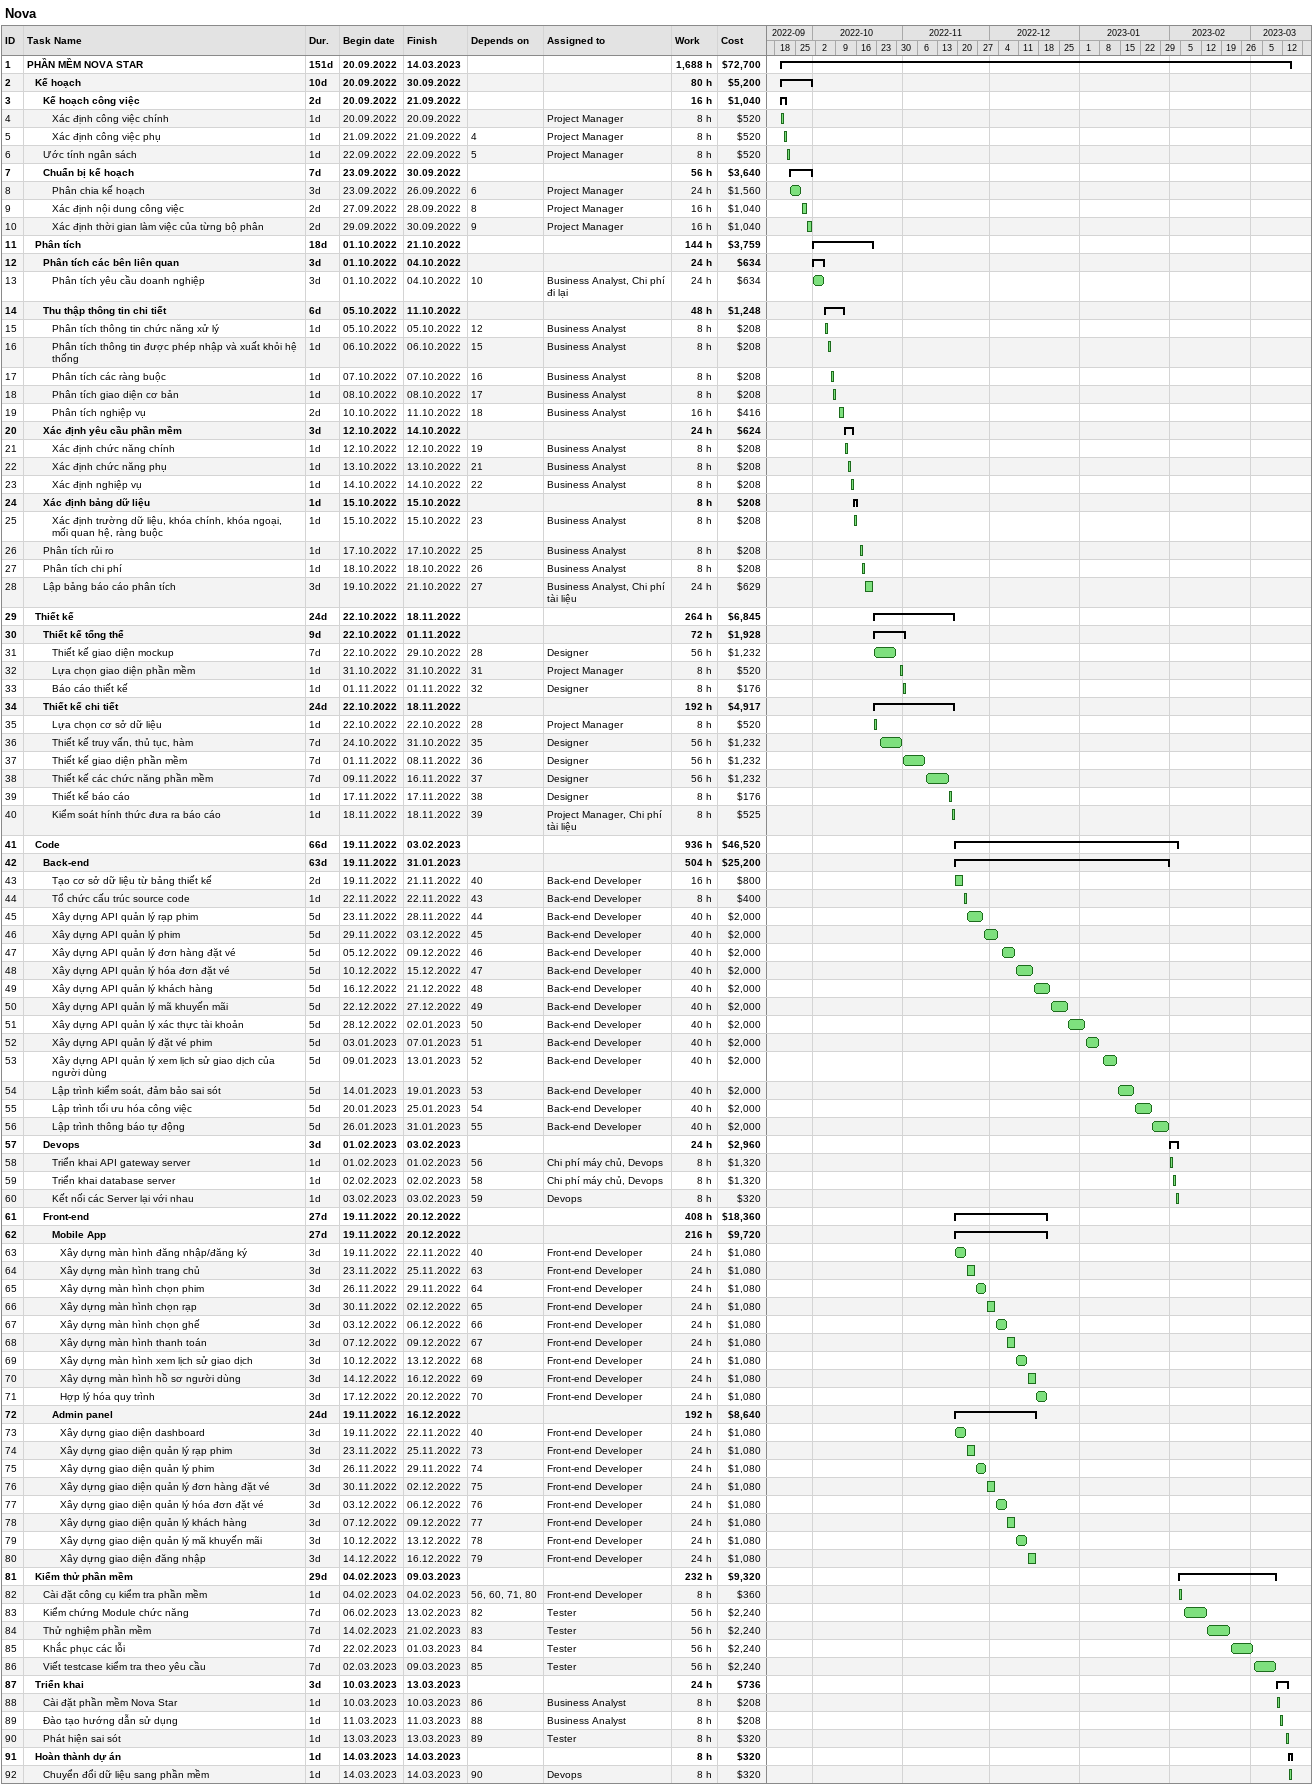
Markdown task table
Nova

| ID | Level | Task | Duration | Start | Finish | Predecessors | Resources | Work (h) | Cost ($) |
|---|---|---|---|---|---|---|---|---|---|
| 1 | 1 | **PHẦN MỀM NOVA STAR** | 151d | 2022-09-20 | 2023-03-14 |  |  | 1688 | 72700 |
| 2 | 2 | **Kế hoạch** | 10d | 2022-09-20 | 2022-09-30 |  |  | 80 | 5200 |
| 3 | 3 | **Kế hoạch công việc** | 2d | 2022-09-20 | 2022-09-21 |  |  | 16 | 1040 |
| 4 | 4 | Xác định công việc chính | 1d | 2022-09-20 | 2022-09-20 |  | Project Manager | 8 | 520 |
| 5 | 4 | Xác định công việc phụ | 1d | 2022-09-21 | 2022-09-21 | 4 | Project Manager | 8 | 520 |
| 6 | 3 | Ước tính ngân sách | 1d | 2022-09-22 | 2022-09-22 | 5 | Project Manager | 8 | 520 |
| 7 | 3 | **Chuẩn bị kế hoạch** | 7d | 2022-09-23 | 2022-09-30 |  |  | 56 | 3640 |
| 8 | 4 | Phân chia kế hoạch | 3d | 2022-09-23 | 2022-09-26 | 6 | Project Manager | 24 | 1560 |
| 9 | 4 | Xác định nội dung công việc | 2d | 2022-09-27 | 2022-09-28 | 8 | Project Manager | 16 | 1040 |
| 10 | 4 | Xác định thời gian làm việc của từng bộ phân | 2d | 2022-09-29 | 2022-09-30 | 9 | Project Manager | 16 | 1040 |
| 11 | 2 | **Phân tích** | 18d | 2022-10-01 | 2022-10-21 |  |  | 144 | 3759 |
| 12 | 3 | **Phân tích các bên liên quan** | 3d | 2022-10-01 | 2022-10-04 |  |  | 24 | 634 |
| 13 | 4 | Phân tích yêu cầu doanh nghiệp | 3d | 2022-10-01 | 2022-10-04 | 10 | Business Analyst, Chi phí đi lại | 24 | 634 |
| 14 | 3 | **Thu thập thông tin chi tiết** | 6d | 2022-10-05 | 2022-10-11 |  |  | 48 | 1248 |
| 15 | 4 | Phân tích thông tin chức năng xử lý | 1d | 2022-10-05 | 2022-10-05 | 12 | Business Analyst | 8 | 208 |
| 16 | 4 | Phân tích thông tin được phép nhập và xuất khỏi hệ thống | 1d | 2022-10-06 | 2022-10-06 | 15 | Business Analyst | 8 | 208 |
| 17 | 4 | Phân tích các ràng buộc | 1d | 2022-10-07 | 2022-10-07 | 16 | Business Analyst | 8 | 208 |
| 18 | 4 | Phân tích giao diện cơ bản | 1d | 2022-10-08 | 2022-10-08 | 17 | Business Analyst | 8 | 208 |
| 19 | 4 | Phân tích nghiệp vụ | 2d | 2022-10-10 | 2022-10-11 | 18 | Business Analyst | 16 | 416 |
| 20 | 3 | **Xác định yêu cầu phần mềm** | 3d | 2022-10-12 | 2022-10-14 |  |  | 24 | 624 |
| 21 | 4 | Xác định chức năng chính | 1d | 2022-10-12 | 2022-10-12 | 19 | Business Analyst | 8 | 208 |
| 22 | 4 | Xác định chức năng phụ | 1d | 2022-10-13 | 2022-10-13 | 21 | Business Analyst | 8 | 208 |
| 23 | 4 | Xác định nghiệp vụ | 1d | 2022-10-14 | 2022-10-14 | 22 | Business Analyst | 8 | 208 |
| 24 | 3 | **Xác định bảng dữ liệu** | 1d | 2022-10-15 | 2022-10-15 |  |  | 8 | 208 |
| 25 | 4 | Xác định trường dữ liệu, khóa chính, khóa ngoại, mối quan hệ, ràng buộc | 1d | 2022-10-15 | 2022-10-15 | 23 | Business Analyst | 8 | 208 |
| 26 | 3 | Phân tích rủi ro | 1d | 2022-10-17 | 2022-10-17 | 25 | Business Analyst | 8 | 208 |
| 27 | 3 | Phân tích chi phí | 1d | 2022-10-18 | 2022-10-18 | 26 | Business Analyst | 8 | 208 |
| 28 | 3 | Lập bảng báo cáo phân tích | 3d | 2022-10-19 | 2022-10-21 | 27 | Business Analyst, Chi phí tài liệu | 24 | 629 |
| 29 | 2 | **Thiết kế** | 24d | 2022-10-22 | 2022-11-18 |  |  | 264 | 6845 |
| 30 | 3 | **Thiết kế tổng thể** | 9d | 2022-10-22 | 2022-11-01 |  |  | 72 | 1928 |
| 31 | 4 | Thiết kế giao diện mockup | 7d | 2022-10-22 | 2022-10-29 | 28 | Designer | 56 | 1232 |
| 32 | 4 | Lựa chọn giao diện phần mềm | 1d | 2022-10-31 | 2022-10-31 | 31 | Project Manager | 8 | 520 |
| 33 | 4 | Báo cáo thiết kế | 1d | 2022-11-01 | 2022-11-01 | 32 | Designer | 8 | 176 |
| 34 | 3 | **Thiết kế chi tiết** | 24d | 2022-10-22 | 2022-11-18 |  |  | 192 | 4917 |
| 35 | 4 | Lựa chọn cơ sở dữ liệu | 1d | 2022-10-22 | 2022-10-22 | 28 | Project Manager | 8 | 520 |
| 36 | 4 | Thiết kế truy vấn, thủ tục, hàm | 7d | 2022-10-24 | 2022-10-31 | 35 | Designer | 56 | 1232 |
| 37 | 4 | Thiết kế giao diện phần mềm | 7d | 2022-11-01 | 2022-11-08 | 36 | Designer | 56 | 1232 |
| 38 | 4 | Thiết kế các chức năng phần mềm | 7d | 2022-11-09 | 2022-11-16 | 37 | Designer | 56 | 1232 |
| 39 | 4 | Thiết kế báo cáo | 1d | 2022-11-17 | 2022-11-17 | 38 | Designer | 8 | 176 |
| 40 | 4 | Kiểm soát hính thức đưa ra báo cáo | 1d | 2022-11-18 | 2022-11-18 | 39 | Project Manager, Chi phí tài liệu | 8 | 525 |
| 41 | 2 | **Code** | 66d | 2022-11-19 | 2023-02-03 |  |  | 936 | 46520 |
| 42 | 3 | **Back-end** | 63d | 2022-11-19 | 2023-01-31 |  |  | 504 | 25200 |
| 43 | 4 | Tạo cơ sở dữ liệu từ bảng thiết kế | 2d | 2022-11-19 | 2022-11-21 | 40 | Back-end Developer | 16 | 800 |
| 44 | 4 | Tổ chức cấu trúc source code | 1d | 2022-11-22 | 2022-11-22 | 43 | Back-end Developer | 8 | 400 |
| 45 | 4 | Xây dựng API quản lý rạp phim | 5d | 2022-11-23 | 2022-11-28 | 44 | Back-end Developer | 40 | 2000 |
| 46 | 4 | Xây dựng API quản lý phim | 5d | 2022-11-29 | 2022-12-03 | 45 | Back-end Developer | 40 | 2000 |
| 47 | 4 | Xây dựng API quản lý đơn hàng đặt vé | 5d | 2022-12-05 | 2022-12-09 | 46 | Back-end Developer | 40 | 2000 |
| 48 | 4 | Xây dựng API quản lý hóa đơn đặt vé | 5d | 2022-12-10 | 2022-12-15 | 47 | Back-end Developer | 40 | 2000 |
| 49 | 4 | Xây dựng API quản lý khách hàng | 5d | 2022-12-16 | 2022-12-21 | 48 | Back-end Developer | 40 | 2000 |
| 50 | 4 | Xây dựng API quản lý mã khuyến mãi | 5d | 2022-12-22 | 2022-12-27 | 49 | Back-end Developer | 40 | 2000 |
| 51 | 4 | Xây dựng API quản lý xác thực tài khoản | 5d | 2022-12-28 | 2023-01-02 | 50 | Back-end Developer | 40 | 2000 |
| 52 | 4 | Xây dựng API quản lý đặt vé phim | 5d | 2023-01-03 | 2023-01-07 | 51 | Back-end Developer | 40 | 2000 |
| 53 | 4 | Xây dựng API quản lý xem lịch sử giao dịch của người dùng | 5d | 2023-01-09 | 2023-01-13 | 52 | Back-end Developer | 40 | 2000 |
| 54 | 4 | Lập trình kiểm soát, đảm bảo sai sót | 5d | 2023-01-14 | 2023-01-19 | 53 | Back-end Developer | 40 | 2000 |
| 55 | 4 | Lập trình tối ưu hóa công việc | 5d | 2023-01-20 | 2023-01-25 | 54 | Back-end Developer | 40 | 2000 |
| 56 | 4 | Lập trình thông báo tự động | 5d | 2023-01-26 | 2023-01-31 | 55 | Back-end Developer | 40 | 2000 |
| 57 | 3 | **Devops** | 3d | 2023-02-01 | 2023-02-03 |  |  | 24 | 2960 |
| 58 | 4 | Triển khai API gateway server | 1d | 2023-02-01 | 2023-02-01 | 56 | Chi phí máy chủ, Devops | 8 | 1320 |
| 59 | 4 | Triển khai database server | 1d | 2023-02-02 | 2023-02-02 | 58 | Chi phí máy chủ, Devops | 8 | 1320 |
| 60 | 4 | Kết nối các Server lại với nhau | 1d | 2023-02-03 | 2023-02-03 | 59 | Devops | 8 | 320 |
| 61 | 3 | **Front-end** | 27d | 2022-11-19 | 2022-12-20 |  |  | 408 | 18360 |
| 62 | 4 | **Mobile App** | 27d | 2022-11-19 | 2022-12-20 |  |  | 216 | 9720 |
| 63 | 5 | Xây dựng màn hình đăng nhập/đăng ký | 3d | 2022-11-19 | 2022-11-22 | 40 | Front-end Developer | 24 | 1080 |
| 64 | 5 | Xây dựng màn hình trang chủ | 3d | 2022-11-23 | 2022-11-25 | 63 | Front-end Developer | 24 | 1080 |
| 65 | 5 | Xây dựng màn hình chọn phim | 3d | 2022-11-26 | 2022-11-29 | 64 | Front-end Developer | 24 | 1080 |
| 66 | 5 | Xây dựng màn hình chọn rạp | 3d | 2022-11-30 | 2022-12-02 | 65 | Front-end Developer | 24 | 1080 |
| 67 | 5 | Xây dựng màn hình chọn ghế | 3d | 2022-12-03 | 2022-12-06 | 66 | Front-end Developer | 24 | 1080 |
| 68 | 5 | Xây dựng màn hình thanh toán | 3d | 2022-12-07 | 2022-12-09 | 67 | Front-end Developer | 24 | 1080 |
| 69 | 5 | Xây dựng màn hình xem lịch sử giao dịch | 3d | 2022-12-10 | 2022-12-13 | 68 | Front-end Developer | 24 | 1080 |
| 70 | 5 | Xây dựng màn hình hồ sơ người dùng | 3d | 2022-12-14 | 2022-12-16 | 69 | Front-end Developer | 24 | 1080 |
| 71 | 5 | Hợp lý hóa quy trình | 3d | 2022-12-17 | 2022-12-20 | 70 | Front-end Developer | 24 | 1080 |
| 72 | 4 | **Admin panel** | 24d | 2022-11-19 | 2022-12-16 |  |  | 192 | 8640 |
| 73 | 5 | Xây dựng giao diện dashboard | 3d | 2022-11-19 | 2022-11-22 | 40 | Front-end Developer | 24 | 1080 |
| 74 | 5 | Xây dựng giao diện quản lý rạp phim | 3d | 2022-11-23 | 2022-11-25 | 73 | Front-end Developer | 24 | 1080 |
| 75 | 5 | Xây dựng giao diện quản lý phim | 3d | 2022-11-26 | 2022-11-29 | 74 | Front-end Developer | 24 | 1080 |
| 76 | 5 | Xây dựng giao diện quản lý đơn hàng đặt vé | 3d | 2022-11-30 | 2022-12-02 | 75 | Front-end Developer | 24 | 1080 |
| 77 | 5 | Xây dựng giao diện quản lý hóa đơn đặt vé | 3d | 2022-12-03 | 2022-12-06 | 76 | Front-end Developer | 24 | 1080 |
| 78 | 5 | Xây dựng giao diện quản lý khách hàng | 3d | 2022-12-07 | 2022-12-09 | 77 | Front-end Developer | 24 | 1080 |
| 79 | 5 | Xây dựng giao diện quản lý mã khuyến mãi | 3d | 2022-12-10 | 2022-12-13 | 78 | Front-end Developer | 24 | 1080 |
| 80 | 5 | Xây dựng giao diện đăng nhập | 3d | 2022-12-14 | 2022-12-16 | 79 | Front-end Developer | 24 | 1080 |
| 81 | 2 | **Kiểm thử phần mềm** | 29d | 2023-02-04 | 2023-03-09 |  |  | 232 | 9320 |
| 82 | 3 | Cài đặt công cụ kiểm tra phần mềm | 1d | 2023-02-04 | 2023-02-04 | 56, 60, 71, 80 | Front-end Developer | 8 | 360 |
| 83 | 3 | Kiểm chứng Module chức năng | 7d | 2023-02-06 | 2023-02-13 | 82 | Tester | 56 | 2240 |
| 84 | 3 | Thử nghiệm phần mềm | 7d | 2023-02-14 | 2023-02-21 | 83 | Tester | 56 | 2240 |
| 85 | 3 | Khắc phục các lỗi | 7d | 2023-02-22 | 2023-03-01 | 84 | Tester | 56 | 2240 |
| 86 | 3 | Viết testcase kiểm tra theo yêu cầu | 7d | 2023-03-02 | 2023-03-09 | 85 | Tester | 56 | 2240 |
| 87 | 2 | **Triển khai** | 3d | 2023-03-10 | 2023-03-13 |  |  | 24 | 736 |
| 88 | 3 | Cài đặt phần mềm Nova Star | 1d | 2023-03-10 | 2023-03-10 | 86 | Business Analyst | 8 | 208 |
| 89 | 3 | Đào tạo hướng dẫn sử dụng | 1d | 2023-03-11 | 2023-03-11 | 88 | Business Analyst | 8 | 208 |
| 90 | 3 | Phát hiện sai sót | 1d | 2023-03-13 | 2023-03-13 | 89 | Tester | 8 | 320 |
| 91 | 2 | **Hoàn thành dự án** | 1d | 2023-03-14 | 2023-03-14 |  |  | 8 | 320 |
| 92 | 3 | Chuyển đổi dữ liệu sang phần mềm | 1d | 2023-03-14 | 2023-03-14 | 90 | Devops | 8 | 320 |
